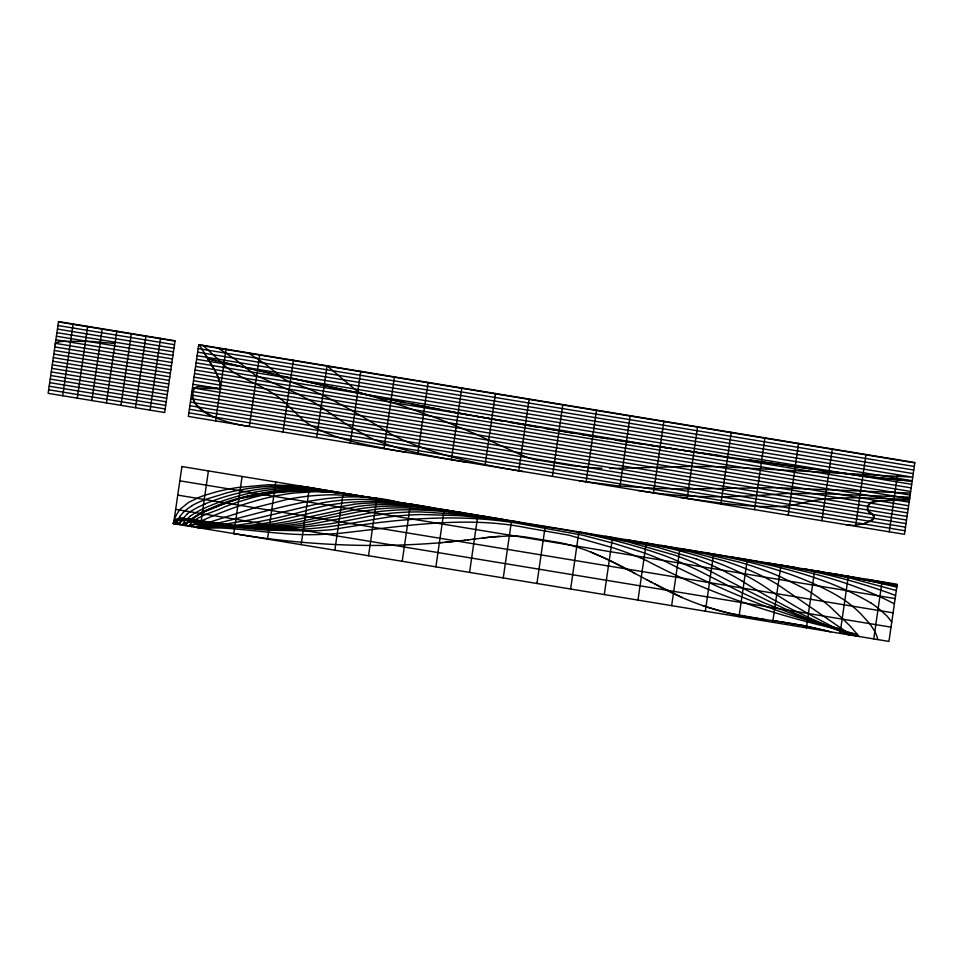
<?xml version="1.0" encoding="UTF-8"?>
<svg xmlns="http://www.w3.org/2000/svg" width="963" height="963" viewBox="0 0 963 963"><rect width="100%" height="100%" fill="white"/><g stroke="black" fill="none" stroke-linecap="round" stroke-linejoin="round"><path stroke-width="1.44" d="M62.715 395.745L73.104 323.977M77.281 398.14L87.669 326.373M91.846 400.536L102.234 328.768M106.412 402.931L116.8 331.164M120.977 405.339L131.365 333.559M135.542 407.734L145.931 335.967M150.108 410.13L160.496 338.362M208.405 470.907L200.135 528.037L222.032 526.785M215.64 420.915L226.04 349.148M233.816 533.574L242.086 476.444M249.321 426.465L259.721 354.697M267.497 539.124L275.767 481.994M283.002 432.002L293.39 360.234M301.166 544.673L309.448 487.543M316.683 437.551L327.071 365.784L357.899 391.881L402.811 405.989L441.186 419.82L474.53 433.579L522.512 455.559M334.847 550.21L343.129 493.08M350.363 443.088L360.752 371.321M368.528 555.759L376.81 498.629L343.093 493.297C289.514 487.772 227.232 489.71 183.764 525.341L202.519 511.57L238.884 498.581L274.214 492.671L309.039 490.36L343.093 493.297L364.183 496.535M384.044 448.638L394.433 376.87M402.209 561.297L410.491 504.167M417.725 454.187L428.114 382.419M435.89 566.846L444.172 509.716L413.259 505.166L391.05 503.204M451.406 459.724L461.795 387.957M469.571 572.383L477.853 515.265M485.087 465.273L495.476 393.506M503.252 577.932L511.534 520.802M518.768 470.811L529.156 399.043M536.933 583.482L545.202 526.352M552.449 476.36L562.837 404.592M570.614 589.019L578.883 531.889M586.13 481.909L596.518 410.142M604.295 594.568L612.564 537.438M619.811 487.447L630.199 415.679M637.975 600.105L646.245 542.976M653.492 492.996L663.88 421.228M671.656 605.655L679.926 548.525C724.441 555.976 769.305 564.45 810.93 582.495A260.323 252.703 29.1 0 1 824.268 588.67L829.564 591.39A200.448 194.574 29.1 0 1 837.473 595.772L843.347 599.407A93.724 90.979 29.1 0 1 850.654 604.74L856.312 609.567A122.843 119.243 29.1 0 1 860.886 613.937L869.42 623.374A55.553 53.928 29.1 0 1 870.624 624.951L874.223 630.464A38.014 36.895 29.1 0 1 875.873 633.726L876.137 634.352A32.212 31.273 29.1 0 1 876.486 635.207L877.389 637.903A25.712 24.966 29.1 0 1 877.799 639.588M687.173 498.533L697.561 426.765M705.337 611.204L713.607 554.074M720.854 504.082L731.242 432.315M739.018 616.741L747.288 559.611M754.535 509.632L764.923 437.852M772.699 622.291L780.969 565.161L797.809 567.941M788.216 515.169L798.604 443.401M806.38 627.828L814.65 570.698L802.023 568.639M821.896 520.718L832.285 448.951M840.061 633.377L848.331 576.247M855.577 526.255L865.966 454.488M856.757 636.122L857.022 634.328L855.902 634.051M873.742 638.914L882.012 581.796M889.246 531.805L897.528 474.675M176.614 524.161L176.891 522.789M179.636 524.654L181.947 519.454L186.991 514.326M55.204 344.658L55.24 344.465A4.959 4.815 29.1 0 1 55.541 343.334A1.757 1.709 29.1 0 1 55.842 342.984L57.864 342.082A20.151 19.561 29.1 0 1 58.526 341.961M182.657 525.16L184.752 520.899L190.217 516.192M185.678 525.654C192.817 513.845 208.887 510.884 220.683 505.033C243.94 496.041 268.605 490.492 293.522 489.216A174.122 169.019 29.1 0 1 297.158 489.096L303.225 489.035A214.364 208.092 29.1 0 1 319.415 489.806L333.547 491.503M188.7 526.147C196.681 515.241 212.618 512.954 224.331 506.947C249.092 497.414 275.237 490.865 301.828 490.023M175.711 522.608L175.242 523.318A5.321 5.164 29.1 0 0 174.917 523.884M180.045 516.324L179.503 517.119A19.982 19.404 29.1 0 0 176.843 522.777M191.697 526.641L193.238 525.124A19.669 19.091 29.1 0 1 194.105 524.486A25.014 24.28 29.1 0 1 196.572 522.993C225.619 509.933 255.857 498.641 287.48 493.887A170.487 165.492 29.1 0 1 294.847 492.948L314.275 491.744A151.528 147.086 29.1 0 1 319.222 491.72L331.248 492.225A268.003 260.154 29.1 0 1 338.109 492.791L345.38 493.598A208.863 202.748 29.1 0 1 352.651 494.645M178.311 523.487L178.624 523.126A8.005 7.764 29.1 0 1 180.984 521.38L181.501 521.115A11.725 11.375 29.1 0 1 183.488 520.562L185.209 520.249A20.813 20.211 29.1 0 1 186.641 520.08M178.167 523.655L178.083 523.752A3.226 3.13 29.1 0 0 177.637 524.317M181.995 524.979L182.32 524.691A8.426 8.186 29.1 0 1 183.006 524.137L183.524 523.788M192.094 505.719L191.312 506.201A48.066 46.657 29.1 0 0 185.402 510.522A35.956 34.909 29.1 0 0 180.021 516.312M873.333 519.539L874.296 515.085C862.342 513.086 868.337 498.581 878.87 500.844L909.421 500.026M872.514 519.972L863.63 523.824L854.855 525.341A35.487 34.451 29.1 0 1 851.978 525.329L846.176 524.715M188.074 526.051L188.604 525.834A19.284 18.718 29.1 0 1 191.095 525.052L191.444 524.967A28.806 27.963 29.1 0 1 194.586 524.426L195.645 524.317M205.312 503.769C241.918 488.71 282.641 483.619 321.786 489.565M863.39 523.896L869.902 521.308L873.826 518.299L873.008 514.507L867.35 509.921L867.446 506.273L870.396 503.107L878.87 500.844M798.724 503.781L794.969 504.612A93.7 90.955 29.1 0 1 787.024 505.9L785.399 506.069A103.39 100.357 29.1 0 1 780.62 506.43C746.975 507.742 713.559 502 680.347 497.414M798.821 503.769L809.365 501.338A82.637 80.218 29.1 0 1 811.436 500.941C843.865 495.295 876.884 499.027 909.554 499.123M196.596 527.447C263.609 515.506 328.84 484.57 398.176 502.144M897.961 500.339L909.626 498.605L193.503 380.722M353.758 504.371L332.837 508.007L270.808 522.235A350.159 339.903 29.1 0 1 233.853 526.857L207.731 527.76A48.884 47.452 29.1 0 0 206.539 527.76L205.155 527.796M474.891 539.039L472.905 539.292M483.871 537.884L464.274 540.351M482.969 538.004L485.665 537.667M206.852 526.978L211.222 526.484M206.744 526.99L204 527.291M467.512 539.966L468.596 539.834M484.774 537.775L494.862 536.668M486.568 537.559L488.361 537.342M465.358 540.219L446.964 542.145M489.084 537.27L509.596 535.885M461.036 540.712L462.12 540.592M458.87 540.953L459.953 540.833M201.484 524.474L204.83 525.268A41.963 40.735 29.1 0 0 206.804 525.678L209.657 526.159A53.495 51.93 29.1 0 0 211.74 526.424L250.248 519.876L321.606 502.963A220.238 213.786 29.1 0 1 369.936 499.508L391.447 501.458L417.099 505.262M456.715 541.182L457.798 541.074M454.548 541.411L455.631 541.302M847.368 634.581L844.298 632.414A30.768 29.865 29.1 0 0 842.769 631.427L842.216 631.102A19.152 18.586 29.1 0 0 839.05 629.633C772.242 614.346 706.89 592.714 646.245 560.442A331.609 321.895 29.1 0 0 637.398 556.698A365.121 354.432 29.1 0 0 613.587 547.971L568.82 535.163L527.375 527.917C464.178 514.964 400.078 526.917 336.99 533.586A364.014 353.349 29.1 0 1 326.613 534.104C283.676 537.294 241.099 526.34 198.342 527.736M452.381 541.627L453.465 541.519M449.131 541.94L451.298 541.736M222.465 526.749C250.874 524.257 278.764 517.95 306.27 510.619C347.041 498.268 390.352 499.448 431.785 507.682M444.798 542.338L448.048 542.037M495.584 536.596L499.917 536.259M445.881 542.241C374.872 548.693 303.164 545.275 232.902 533.43M441.548 542.614L442.631 542.518M439.381 542.795L440.464 542.699M204.806 527.808L204.084 527.844M785.868 493.477C740.571 497.341 694.913 498.738 649.772 492.189M203.915 527.844L199.883 527.941M786.001 493.477L821.367 493.658L909.83 497.185M311.567 530.938L267.509 530.18L200.689 524.161M509.114 535.885L510.402 535.873M203.915 527.182L200.436 527.291A38.556 37.425 29.1 0 0 197.463 527.592M509.764 535.885L511.052 535.885M510.571 535.885L511.209 535.885M613.371 468.439L688.966 466.441L722.009 466.706L912.731 477.179L196.608 359.295M612.504 468.427L609.459 468.379M199.197 344.73L213.593 368.119C217.397 374.354 220.623 381.312 220.298 388.787L194.382 388.173C183.175 413.067 231.746 424.069 248.418 426.308M602.031 468.187L601.141 468.15M600.238 468.114L599.347 468.078M598.444 468.042L591.27 467.633M910.432 493.068L775.769 487.687L687.305 488.975L657.344 488.518L617.259 485.785L579.461 480.802M460.314 515.65L421.433 514.531A298.614 289.863 29.1 0 0 390.99 516.71C353.614 522.391 316.406 531.167 278.295 529.337A372.308 361.402 29.1 0 1 262.658 528.771C237.283 528.543 212.715 520.899 187.436 520.032A19.441 18.875 29.1 0 0 186.966 520.056M590.379 467.573L572.046 465.635L537.21 459.965M460.422 515.662L503.565 520.201L557.902 528.759C593.858 534.73 629.477 543.264 663.856 555.41A287.263 278.849 29.1 0 1 672.872 558.925L696.333 569.47L742.256 592.919L765.26 603.368L797.906 615.923L845.815 631.355L842.83 630.031A57.058 55.385 29.1 0 0 837.052 627.948C777.105 614.382 720.312 589.103 665.469 561.465A316.839 307.558 29.1 0 0 641.683 552.076L614.382 543.517L582.41 535.151L527.772 525.148C462.986 512.376 396.828 518.299 332.355 529.626A346.271 336.135 29.1 0 1 311.567 530.926M904.474 480.489L912.166 481.067L868.518 476.902L819.188 470.197M903.511 480.417L896.77 479.851C779.139 465.683 661.966 447.47 545.022 428.439M249.79 527.315L203.735 521.26M211.74 526.424L228.941 527.291L249.778 526.46A358.597 348.088 29.1 0 0 289.333 521.188L356.551 506.61A205.131 199.124 29.1 0 1 379.723 504.576L380.397 504.552A234.719 227.846 29.1 0 1 396.395 504.684L424.322 507.068L463.323 512.87M220.298 388.787L203.109 386.693A36.823 35.751 29.1 0 0 201.339 386.536C198.595 386.344 195.32 386.693 193.551 389.052C187.015 401.162 204.505 412.621 213.497 416.907M115.006 343.538L91.292 341.432L64.834 341.299A50.317 48.836 29.1 0 0 58.526 341.925M227.424 524.979L234.009 525.774A284.181 275.851 29.1 0 0 281.665 527.17M227.906 525.365L197.897 521.91A58.382 56.673 29.1 0 0 191.781 521.802A33.32 32.333 29.1 0 0 189.591 521.982L189.181 522.042A22.498 21.836 29.1 0 0 186.184 522.656M649.387 492.141L637.927 490.432M748.805 459.772L812.146 469.15M720.661 455.728L678.446 449.601M776.816 621.243L781.535 621.942M775.239 621.015L779.175 621.592M776.034 621.135L759.518 618.703M671.416 448.565L650.326 445.4M780.752 621.821L803.503 625.601L825.243 630.488M761.877 619.053L762.66 619.173M763.442 619.293L764.237 619.414M761.083 618.944L728.473 613.058L703.098 605.944M782.329 622.062L804.286 625.757L826.796 630.873M643.296 444.328L615.201 439.947M758.724 618.583C722.226 614.129 687.064 602.068 655.021 584.132M339.421 492.466L326.493 490.841A194.875 189.169 29.1 0 0 301.828 489.974M608.171 438.827L580.087 434.289M310.038 487.639L302.719 486.556A208.67 202.555 29.1 0 0 298.313 486.026L268.569 484.726L237.921 487.495A227.605 220.936 29.1 0 0 224.957 489.842L219.684 491.034A191.998 186.377 29.1 0 0 215.772 492.033L205.119 495.175A127.947 124.191 29.1 0 0 199.413 497.197L188.579 502.409L180.851 508.657A29.672 28.806 29.1 0 0 173.569 523.655M327.661 490.54L306.595 488.397A208.008 201.917 29.1 0 0 300.564 488.169C267.365 487.555 234.105 494.765 203.879 508.44A93.014 90.293 29.1 0 0 190.193 516.156M378.002 498.822L353.59 495.608L334.221 494.789A234.984 228.099 29.1 0 0 286.456 499.604L256.122 507.345L197.21 526.135A43.106 41.842 29.1 0 0 196.296 526.436L195.489 526.725A29.877 28.998 29.1 0 1 194.37 527.086M444.16 509.728L448.782 510.474M477.648 515.229C446.676 510.33 415.462 505.045 383.984 506.309A216.567 210.223 29.1 0 0 357.755 509.126L300.023 521.549A333.258 323.496 29.1 0 1 255.159 526.761L237.849 527.038A187.039 181.562 29.1 0 1 233.84 526.917L213.184 524.835L183.114 518.479A19.814 19.224 29.1 0 0 182.452 518.407A15.42 14.975 29.1 0 0 180.105 518.383L178.805 518.551A8.065 7.836 29.1 0 0 175.146 520.225A5.778 5.609 29.1 0 0 174.748 520.634L174.604 520.79A5.754 5.585 29.1 0 0 173.159 523.595M489.686 517.203L441.824 510.438L405.206 507.862A234.731 227.858 29.1 0 0 379.133 508.873L358.236 511.871L300.155 523.679A314.01 304.814 29.1 0 1 279.174 526.135L276.489 526.34A293.029 284.446 29.1 0 1 255.231 527.122L249.2 527.062A234.298 227.437 29.1 0 1 233.937 526.255L184.065 518.371A27.999 27.169 29.1 0 0 182.585 518.299L181.947 518.311A14.373 13.951 29.1 0 0 180.129 518.455L178.444 518.84A9.257 8.992 29.1 0 0 175.073 520.911A5.826 5.658 29.1 0 0 173.304 523.595M502.927 519.394C470.57 514.242 437.948 509.583 405.11 509.8A243.88 236.729 29.1 0 0 372.525 512.472L310.423 524.233A360.126 349.581 29.1 0 1 302.611 525.28A311.988 302.851 29.1 0 1 281.665 527.158M519.322 522.09L465.478 514.724L421.71 511.955A284.843 276.501 29.1 0 0 406.771 512.123L394.698 512.882A259.276 251.68 29.1 0 0 389.293 513.399L369.792 516.18L338.495 522.355A309.123 300.071 29.1 0 1 330.754 523.691L304.814 526.917A319.728 310.363 29.1 0 1 249.778 527.423M823.076 572.07L814.65 570.698L896.998 585.829L827.289 572.768M58.49 321.931L175.013 341.119M198.679 345.007L914.802 462.89M57.973 325.506L174.496 344.682M198.161 348.582L914.284 466.465M57.455 329.081L173.978 348.257M197.644 352.157L913.767 470.04M56.937 332.644L173.46 351.832M197.126 355.72L913.249 473.603M56.42 336.219L172.943 355.395M55.902 339.783L172.425 358.97M196.091 362.858L912.214 480.742M55.385 343.358L171.908 362.533M195.573 366.434L911.696 484.317M54.867 346.933L171.39 366.109M195.056 370.009L911.179 487.892M54.349 350.496L170.872 369.684M194.538 373.572L910.661 491.455M53.832 354.071L170.355 373.247M194.02 377.147L910.143 495.03M53.326 357.634L169.837 376.822M52.809 361.209L169.319 380.385M192.985 384.285L909.108 502.168M52.291 364.784L168.802 383.96M192.468 387.86L908.591 505.744M51.773 368.348L168.284 387.535M191.95 391.423L908.073 509.307M51.256 371.923L167.767 391.098M191.432 394.999L907.555 512.882M50.738 375.498L167.249 394.674M190.915 398.574L907.038 516.457M50.22 379.061L166.731 398.249M190.397 402.137L906.52 520.02M49.703 382.636L166.214 401.812M189.88 405.712L906.014 523.595M49.185 386.199L165.696 405.387M189.362 409.275L905.497 527.17M48.668 389.774L165.179 408.95M188.856 412.85L904.979 530.733M406.518 452.333L391.134 449.709M732.012 557.096C787.481 566.461 844.118 577.487 894.386 603.849M766.704 562.813C810.509 569.891 854.037 579.738 895.602 595.483M836.426 574.285L859.49 578.51M179.792 480.814L895.145 598.577M177.722 495.102L893.086 612.853M175.663 509.379L891.016 627.142M573.081 433.133L458.171 412.995L377.123 397.081M465.803 462.096C434.891 456.811 403.545 451.659 374.39 439.646A127.345 123.613 29.1 0 1 367.938 436.672L346.921 424.671L318.223 405.038A131.859 127.995 29.1 0 0 315.515 403.353L296.724 393.373L254.906 374.92L235.815 359.777L217.746 347.787M523.342 471.569C484.822 465.093 446.074 457.75 409.769 442.932A219.973 213.533 29.1 0 1 391.833 434.554C357.682 413.416 323.231 392.483 284.783 379.843M643.501 542.53L690.278 551.787L724.718 560.996A274.19 266.161 29.1 0 1 743.364 567.713L748.01 569.615A224.355 217.782 29.1 0 1 778.068 584.77M867.254 579.365L897.107 585.035M625.625 539.581C676.568 548.392 728.786 560.622 771.459 591.294C795.92 607.749 822.005 621.496 848.379 634.581A22.426 21.776 29.1 0 1 848.824 634.822M661.087 545.419L704.663 553.641L740.15 562.332A330.333 320.655 29.1 0 1 764.55 570.385L766.596 571.143A292.8 284.229 29.1 0 1 780.319 576.741L802.998 587.899A155.753 151.191 29.1 0 1 830.78 607.4L849.595 625.505L859.225 636.531M704.23 552.521C761.516 562.296 820.56 573.202 871.226 603.175M803.636 568.892L850.967 578.282L896.312 590.524M577.728 531.696L627.768 541.808L674.052 554.941A281.316 273.083 29.1 0 1 694.985 563.138C745.615 589.549 795.823 617.536 850.786 634.256M368.396 497.221L381.011 499.328M203.47 521.212L202.29 521.019M605.595 536.283L658.018 547.429L696.261 558.985M538.004 427.247L509.969 422.384M201.676 520.911L191.252 519.286A41.036 39.832 29.1 0 0 188.423 519.069L181.79 519.105A8.667 8.414 29.1 0 0 175.663 522.572M502.963 421.144L474.964 416.1M390.713 449.625C362.858 444.172 333.944 438.984 309.159 424.442A56.877 55.216 29.1 0 1 305.271 421.662L303.911 420.566A97.901 95.036 29.1 0 1 301.527 418.544L286.998 404.496A108.759 105.581 29.1 0 0 285.108 402.715L281.774 399.777A52.821 51.268 29.1 0 0 279.679 398.104C260.672 383.214 235.092 378.315 218.745 359.897M467.97 414.812L446.988 410.888M439.983 409.564L412.032 404.135M405.038 402.751L324.194 385.694L223.079 362.329M860.392 578.691L896.806 587.129M370.153 395.637L286.625 377.123M855.529 633.979L852.279 633.148M215.989 360.692L207.876 358.826L237.993 365.796M244.939 367.409L272.734 373.897M826.025 630.681L828.336 631.259M851.906 633.064L847.428 631.824M830.66 631.824L827.566 631.066M174.724 523.848A3.888 3.768 29.1 0 1 175.314 522.319C182.549 515.831 192.985 524.004 201.074 524.366M850.931 634.304L854.205 635.315A5.417 5.26 29.1 0 1 855.445 635.881M635.303 573.611C610.951 560.695 585.998 547.634 558.66 542.482A129.439 125.647 29.1 0 0 555.988 542.013L526.039 537.089A95.758 92.954 29.1 0 0 511.534 535.922M590.788 552.088L608.303 559.804L631.078 571.372M841.806 631.752L849.246 634.894M841.734 631.728C806.958 617.704 773.169 601.177 741.679 580.725M682.201 597.554L649.375 581.146M845.719 631.319L851.412 634.232A20.379 19.79 29.1 0 1 851.978 634.569L852.267 634.749A10.34 10.039 29.1 0 1 853.146 635.399L853.35 635.568M652.192 582.639L646.558 579.642M632.486 572.118L647.967 580.388M248.069 352.771L265.68 364.315L284.747 379.807M778.044 584.818L851.268 635.219M218.685 359.837L202.964 345.356M204.457 353.277L216.603 373.548L220.07 383.695M220.021 383.707A18.092 17.563 29.1 0 1 220.371 388.787M192.034 505.623A90.305 87.657 29.1 0 1 206.431 499.159L226.811 492.851A224.74 218.156 29.1 0 1 237.62 490.432C258.698 486.195 280.365 484.979 301.792 486.881A173.834 168.742 29.1 0 1 315.912 488.59M186.822 514.11A81.747 79.351 29.1 0 1 205.384 503.938M871.238 603.151A97.179 94.326 29.1 0 1 880.964 610.53L886.899 615.959A22.293 21.643 29.1 0 1 888.187 617.476L891.269 621.448A30.286 29.396 29.1 0 1 891.75 622.062M353.746 504.263A218.156 211.764 29.1 0 1 391.05 503.264M696.285 558.913A281.617 273.372 29.1 0 1 741.654 580.773M183.488 523.728A11.291 10.966 29.1 0 1 186.184 522.656M195.645 524.305A52.664 51.123 29.1 0 1 200.689 524.161M537.185 460.109A71.924 69.83 29.1 0 1 522.548 455.475M58.538 321.582L48.15 393.349L164.661 412.525L175.061 340.758L58.538 321.582M198.727 344.658L188.339 416.425L904.462 534.309L914.85 462.541L198.727 344.658M181.911 466.549L173.593 523.667L888.945 641.418L897.215 584.288L181.911 466.549"/></g></svg>
